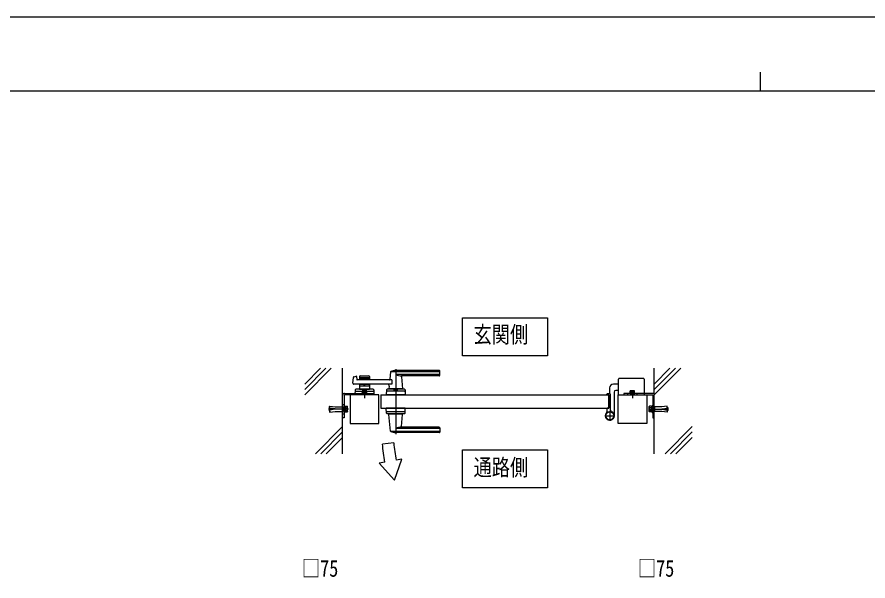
# Model space of a CAD drawing. Units: millimetres, scale not verified. Extents: x -4205 to 4205, y -2970 to 2970.
# Drawn here: x -1963 to 279, y 1485 to 2970 of the extents above; entities that cross this region are included whole.
import ezdxf
from ezdxf.enums import TextEntityAlignment as Align

# ---------------------------------------------------------------- set-up
doc = ezdxf.new("R2010")
doc.units = ezdxf.units.MM
doc.header["$LTSCALE"] = 20
for name, color, linetype in [('0-2_USER1', 3, 'Continuous'), ('0-3_YKK_A1', 4, 'Continuous'), ('0-4_YKK_D', 6, 'Continuous'), ('0-5_YKK_ZWAK', 7, 'Continuous')]:
    doc.layers.add(name, color=color, linetype=linetype)
doc.styles.add('ＭＳ ゴシック', font='')
doc.styles.get('ＭＳ ゴシック').set_extended_font_data('MS Gothic')

msp = doc.modelspace()

# ---------------------------------------------------------------- linework, layer by layer
at = {"layer": '0-2_USER1'}
for points in [[(-789.63, 2078.25), (-789.63, 2178.25), (-565.63, 2178.25), (-565.63, 2078.25)], [(-789.63, 1730.14), (-789.63, 1830.14), (-565.63, 1830.14), (-565.63, 1730.14)]]:
    msp.add_lwpolyline(points, close=True, dxfattribs=at)
at = {"layer": '0-3_YKK_A1'}
for p, q in [((-1204.98, 2003.6), (-1163.58, 2045)), ((-1204.98, 1989.46), (-1149.44, 2045)), ((-1204.98, 1975.32), (-1135.3, 2045)), ((-1104.98, 1820), (-1104.98, 2045)), ((-964.98, 2043), (-964.98, 1872)), ((-283.98, 1820), (-283.98, 2045)), ((-283.98, 2003.6), (-242.58, 2045)), ((-283.98, 1989.46), (-228.44, 2045)), ((-283.98, 1975.32), (-214.3, 2045)), ((-1077.81, 2005.66), (-1076.59, 2021.07)), ((-1075.08, 2022.85), (-1069.66, 2024.2)), ((-1068.42, 2023.28), (-1068.03, 2015.45)), ((-1060.98, 2023), (-1060.98, 2014.5)), ((-1033.98, 2020), (-1060.98, 2020)), ((-1058.98, 2025), (-1035.98, 2025)), ((-1033.98, 2023), (-1033.98, 2014.5)), ((-979.03, 2035.39), (-980.73, 2016.31)), ((-849.98, 2035.98), (-978.77, 2035.98)), ((-849.98, 2039), (-964.98, 2039)), ((-849.98, 2028.33), (-964.98, 2028.33)), ((-850.98, 2025), (-950, 2025)), ((-949.81, 2022.81), (-947.01, 1991.32)), ((-848.98, 2027), (-848.98, 2038)), ((-312.98, 2018.5), (-375.98, 2018.5)), ((-975.42, 2014.5), (-1067.03, 2014.5)), ((-1060.98, 2003.5), (-1060.98, 1990)), ((-1033.98, 1998), (-1060.98, 1998)), ((-1049.9, 2016), (-1058.98, 2016)), ((-1049.9, 2002), (-1058.98, 2002)), ((-1047.84, 2017.65), (-1049.19, 2016.29)), ((-1047.84, 2000.35), (-1049.19, 2001.71)), ((-1047.13, 2017.65), (-1045.78, 2016.29)), ((-1047.13, 2000.35), (-1045.78, 2001.71)), ((-1035.98, 2016), (-1045.07, 2016)), ((-1035.98, 2002), (-1045.07, 2002)), ((-1033.98, 2003.5), (-1033.98, 1990)), ((-982.35, 1998.05), (-982.95, 1991.32)), ((-377.98, 2003.5), (-391.48, 2003.5)), ((-377.98, 1975), (-377.98, 2016.5)), ((-310.98, 2016.5), (-310.98, 1975)), ((-1104.98, 1915), (-1104.98, 1974)), ((-1072.04, 1988.07), (-1072.48, 1975)), ((-1022.48, 1975), (-1072.48, 1975)), ((-1070.21, 1985), (-1053.25, 1985)), ((-1024.91, 1990), (-1070.05, 1990)), ((-1060.98, 1990), (-1033.98, 1990)), ((-1059.98, 1975), (-1059.98, 1979)), ((-1041.23, 1980.6), (-1053.73, 1980.6)), ((-1053.73, 1980.6), (-1053.73, 1979)), ((-1041.23, 1979), (-1053.73, 1979)), ((-1052.48, 1985.8), (-1053.25, 1985.35)), ((-1053.06, 1980.6), (-1053.06, 1981.8)), ((-1052.48, 1985.8), (-1042.48, 1985.8)), ((-1051.98, 1987.2), (-1051.98, 1990)), ((-1051.98, 1987.2), (-1042.98, 1987.2)), ((-1050.37, 1981.8), (-1050.37, 1985.35)), ((-1047.48, 1987.31), (-1047.48, 1966.37)), ((-1047.48, 1975), (-1047.48, 1979)), ((-1044.59, 1981.8), (-1044.59, 1985.35)), ((-1042.48, 1985.8), (-1041.71, 1985.35)), ((-1041.91, 1980.6), (-1041.91, 1981.8)), ((-1041.71, 1981.8), (-1041.71, 1985.35)), ((-1041.71, 1985), (-1024.75, 1985)), ((-1041.23, 1980.6), (-1041.23, 1979)), ((-1034.98, 1975), (-1034.98, 1979)), ((-1022.92, 1988.07), (-1022.48, 1975)), ((-1003.98, 1975), (-1003.98, 1940)), ((-989.54, 1988.07), (-989.98, 1975)), ((-939.98, 1975), (-989.98, 1975)), ((-942.25, 1985), (-987.71, 1985)), ((-942.41, 1990), (-987.55, 1990)), ((-946.98, 1990.99), (-982.98, 1990.99)), ((-982.98, 1990), (-982.98, 1990.99)), ((-947.31, 1990.99), (-982.65, 1990.99)), ((-979.98, 1990.99), (-982.15, 1990.99)), ((-969.73, 1975), (-960.23, 1975)), ((-969.48, 1987.2), (-969.48, 1990)), ((-947.31, 1990.99), (-949.98, 1990.99)), ((-946.98, 1990), (-946.98, 1990.99)), ((-940.42, 1988.07), (-939.98, 1975)), ((-408.98, 1975.8), (-408.98, 1976.5)), ((-404.28, 1975.3), (-408.48, 1975.3)), ((-400.98, 1977.5), (-407.98, 1977.5)), ((-403.98, 1940), (-403.98, 1975)), ((-401.48, 1993.5), (-401.48, 1977.5)), ((-398.98, 1934.94), (-398.98, 1975.5)), ((-389.48, 1982.5), (-389.48, 1920)), ((-377.98, 1986.5), (-385.48, 1986.5)), ((-353.98, 1975), (-353.98, 1979)), ((-347.73, 1980.6), (-335.23, 1980.6)), ((-347.73, 1980.6), (-347.73, 1979)), ((-347.73, 1979), (-335.23, 1979)), ((-346.48, 1985.8), (-347.25, 1985.35)), ((-347.25, 1981.8), (-347.25, 1985.35)), ((-347.06, 1980.6), (-347.06, 1981.8)), ((-336.48, 1985.8), (-346.48, 1985.8)), ((-344.37, 1981.8), (-344.37, 1985.35)), ((-341.48, 1987.31), (-341.48, 1966.37)), ((-341.48, 1975), (-341.48, 1979)), ((-338.59, 1981.8), (-338.59, 1985.35)), ((-336.48, 1985.8), (-335.71, 1985.35)), ((-335.91, 1980.6), (-335.91, 1981.8)), ((-335.23, 1980.6), (-335.23, 1979)), ((-328.98, 1975), (-328.98, 1979)), ((-283.98, 1915), (-283.98, 1974)), ((-1089.88, 1937.5), (-1142.29, 1937.5)), ((-1139.98, 1942), (-1140.48, 1941.5)), ((-1140.48, 1941.5), (-1140.48, 1933.5)), ((-1140.48, 1933.5), (-1139.98, 1933)), ((-1139.98, 1942), (-1139.98, 1933)), ((-1139.98, 1942), (-1139.61, 1941.96)), ((-1139.98, 1933), (-1139.61, 1933.04)), ((-1139.87, 1939.81), (-1139.27, 1944.75)), ((-1124.98, 1938), (-1139.87, 1939.81)), ((-1124.98, 1937), (-1139.87, 1935.19)), ((-1139.87, 1935.19), (-1139.27, 1930.25)), ((-1139.37, 1939.75), (-1138.71, 1945.19)), ((-1139.37, 1935.25), (-1138.71, 1929.81)), ((-1139.27, 1944.75), (-1138.71, 1945.19)), ((-1139.27, 1930.25), (-1138.71, 1929.81)), ((-1138.71, 1929.79), (-1124.65, 1931.5)), ((-1124.98, 1937), (-1124.98, 1938)), ((-1124.65, 1931.5), (-1105.48, 1931.5)), ((-1105.48, 1943.5), (-1105.48, 1931.5)), ((-1104.98, 1943), (-1105.48, 1943.5)), ((-1104.98, 1932), (-1105.48, 1931.5)), ((-1104.98, 1950), (-1100.98, 1950)), ((-1104.98, 1932), (-1104.98, 1943)), ((-1100.98, 1937.5), (-1104.98, 1937.5)), ((-1097.38, 1930.25), (-1099.38, 1930.25)), ((-1097.38, 1945.01), (-1092.46, 1945.01)), ((-1097.38, 1941.25), (-1092.46, 1941.25)), ((-1097.38, 1933.75), (-1092.46, 1933.75)), ((-1091.88, 1944), (-1092.46, 1945.01)), ((-1091.88, 1931), (-1092.46, 1929.99)), ((-1091.88, 1931), (-1091.88, 1944)), ((-1003.98, 1940), (-403.98, 1940)), ((-989.54, 1926.93), (-989.98, 1940)), ((-939.98, 1940), (-989.98, 1940)), ((-942.25, 1930), (-987.71, 1930)), ((-940.42, 1926.93), (-939.98, 1940)), ((-408.98, 1939.2), (-408.98, 1930.16)), ((-404.28, 1939.7), (-408.48, 1939.7)), ((-400.98, 1933), (-400.98, 1907)), ((-299.08, 1937.5), (-246.67, 1937.5)), ((-297.08, 1944), (-296.5, 1945.01)), ((-297.08, 1931), (-297.08, 1944)), ((-297.08, 1931), (-296.5, 1929.99)), ((-291.58, 1945.01), (-296.5, 1945.01)), ((-291.58, 1941.25), (-296.5, 1941.25)), ((-291.58, 1933.75), (-296.5, 1933.75)), ((-291.58, 1930.25), (-289.58, 1930.25)), ((-283.98, 1950), (-287.98, 1950)), ((-287.98, 1937.5), (-283.98, 1937.5)), ((-283.98, 1943), (-283.48, 1943.5)), ((-283.98, 1932), (-283.98, 1943)), ((-283.98, 1932), (-283.48, 1931.5)), ((-283.48, 1943.5), (-283.48, 1931.5)), ((-264.31, 1931.5), (-283.48, 1931.5)), ((-250.25, 1929.79), (-264.31, 1931.5)), ((-263.98, 1938), (-249.09, 1939.81)), ((-263.98, 1937), (-263.98, 1938)), ((-263.98, 1937), (-249.09, 1935.19)), ((-249.69, 1944.75), (-250.25, 1945.19)), ((-249.59, 1939.75), (-250.25, 1945.19)), ((-249.59, 1935.25), (-250.25, 1929.81)), ((-249.69, 1930.25), (-250.25, 1929.81)), ((-249.09, 1939.81), (-249.69, 1944.75)), ((-249.09, 1935.19), (-249.69, 1930.25)), ((-248.98, 1942), (-249.35, 1941.96)), ((-248.98, 1933), (-249.35, 1933.04)), ((-248.98, 1942), (-248.48, 1941.5)), ((-248.98, 1942), (-248.98, 1933)), ((-248.48, 1933.5), (-248.98, 1933)), ((-248.48, 1941.5), (-248.48, 1933.5)), ((-1104.98, 1925), (-1100.98, 1925)), ((-942.41, 1925), (-987.55, 1925)), ((-982.98, 1925), (-982.98, 1924)), ((-946.98, 1924), (-982.98, 1924)), ((-979.03, 1879.6), (-982.95, 1923.67)), ((-949.81, 1892.18), (-947, 1923.67)), ((-946.98, 1925), (-946.98, 1924)), ((-413.98, 1920), (-387.98, 1920)), ((-283.98, 1925), (-287.98, 1925)), ((-1176.45, 1820), (-1104.98, 1891.47)), ((-849.98, 1886.67), (-964.98, 1886.67)), ((-850.98, 1890), (-950, 1890)), ((-848.98, 1888), (-848.98, 1877)), ((-255.45, 1820), (-183.98, 1891.47)), ((-1162.31, 1820), (-1104.98, 1877.33)), ((-1148.17, 1820), (-1104.98, 1863.19)), ((-849.98, 1879.02), (-978.77, 1879.02)), ((-849.98, 1876), (-964.98, 1876)), ((-241.31, 1820), (-183.98, 1877.33)), ((-227.17, 1820), (-183.98, 1863.19)), ((-970.48, 1848.68), (-1000.31, 1845.5)), ((-994.01, 1797.81), (-1008.35, 1795.29)), ((-968.13, 1750.77), (-1008.35, 1795.29)), ((-968.13, 1750.77), (-949.27, 1805.7)), ((-949.27, 1805.7), (-964.04, 1803.1))]:
    msp.add_line(p, q, dxfattribs=at)
for points in [[(-975.42, 2014.5), (-975.42, 2003.5), (-1075.81, 2003.5)], [(-1100.98, 1974), (-1100.98, 1915), (-1104.98, 1915)], [(-1099.98, 1979), (-1024.98, 1979), (-1024.98, 1975), (-1099.98, 1975)], [(-1041.71, 1981.8), (-1053.25, 1981.8), (-1053.25, 1985.35)], [(-1051.98, 1987.2), (-1042.98, 1987.2), (-1042.98, 1990)], [(-1050.53, 1985.8), (-1049.38, 1983.44), (-1047.48, 1982.43)], [(-1044.43, 1985.8), (-1045.58, 1983.44), (-1047.48, 1982.43)], [(-1003.98, 1975), (-403.98, 1975), (-403.98, 1940)], [(-969.48, 1987.2), (-960.48, 1987.2), (-960.48, 1990)], [(-288.98, 1979), (-363.98, 1979), (-363.98, 1975), (-288.98, 1975)], [(-347.25, 1981.8), (-335.71, 1981.8), (-335.71, 1985.35)], [(-344.53, 1985.8), (-343.38, 1983.44), (-341.48, 1982.43)], [(-338.43, 1985.8), (-339.58, 1983.44), (-341.48, 1982.43)], [(-287.98, 1974), (-287.98, 1915), (-283.98, 1915)], [(-1138.71, 1945.21), (-1124.65, 1943.5), (-1105.48, 1943.5)], [(-1099.38, 1944.75), (-1097.38, 1944.75), (-1097.38, 1930.25)], [(-1097.38, 1945.01), (-1097.38, 1929.99), (-1092.46, 1929.99)], [(-291.58, 1945.01), (-291.58, 1929.99), (-296.5, 1929.99)], [(-289.58, 1944.75), (-291.58, 1944.75), (-291.58, 1930.25)], [(-250.25, 1945.21), (-264.31, 1943.5), (-283.48, 1943.5)]]:
    msp.add_lwpolyline(points, dxfattribs=at)
for points in [[(-1084.98, 1900), (-1009.98, 1900), (-1009.98, 1975), (-1084.98, 1975)], [(-303.98, 1900), (-378.98, 1900), (-378.98, 1975), (-303.98, 1975)], [(-1100.98, 1929), (-1100.98, 1946), (-1099.38, 1946), (-1099.38, 1929)], [(-287.98, 1929), (-287.98, 1946), (-289.58, 1946), (-289.58, 1929)]]:
    msp.add_lwpolyline(points, close=True, dxfattribs=at)
for radius in [11.5, 10.35]:
    msp.add_circle((-400.98, 1920), radius, dxfattribs=at)
for centre, radius, start, end in [((-1074.6, 2020.91), 2, 104.03624, 175.49449), ((-1069.42, 2023.23), 1, 2.86241, 104.03624), ((-1058.98, 2023), 2, 90, 180), ((-1058.98, 2018), 2, 180, 270), ((-1035.98, 2023), 2, 0, 90), ((-1035.98, 2018), 2, 270, 0), ((-978.04, 2035.31), 1, 113.30607, 174.91858), ((-964.98, 2005), 34, 90, 113.30607), ((-951.19, 2054.98), 30, 242.63879, 272.27092), ((-947.82, 2023), 2, 90, 185.08142), ((-850.98, 2027), 2, 270, 0), ((-849.98, 2038), 1, 0, 90), ((-849.98, 2034.98), 1, 0, 90), ((-849.98, 2029.33), 1, 270, 0), ((-375.98, 2016.5), 2, 90, 180), ((-312.98, 2016.5), 2, 0, 90), ((-1075.81, 2005.5), 2, 175.49449, 270), ((-1067.03, 2015.5), 1, 182.86241, 270), ((-1058.98, 2000), 2, 90, 180), ((-1049.9, 2017), 1, 270, 315), ((-1049.9, 2001), 1, 45, 90), ((-1047.48, 2017.29), 0.5, 45, 135), ((-1047.48, 2000.71), 0.5, 225, 315), ((-1045.07, 2017), 1, 225, 270), ((-1045.07, 2001), 1, 90, 135), ((-1035.98, 2000), 2, 0, 90), ((-987.33, 1998.49), 5, 354.91858, 90), ((-982.72, 2016.49), 2, 270, 354.91858), ((-391.48, 1993.5), 10, 90, 180), ((-1099.98, 1974), 5, 90, 180), ((-1099.98, 1974), 1, 90, 180), ((-1070.21, 1983), 2, 90, 178.09085), ((-1070.05, 1988), 2, 90, 178.09085), ((-1051.81, 1983.24), 2.56, 55.61575, 124.38425), ((-1047.48, 1977.59), 10.61, 64.90378, 115.09622), ((-1047.48, 1976.25), 9.55, 72.41205, 107.58795), ((-1043.15, 1983.24), 2.56, 55.61575, 124.38425), ((-1024.91, 1988), 2, 1.90915, 90), ((-1024.75, 1983), 2, 1.90915, 90), ((-987.71, 1983), 2, 90, 178.09085), ((-987.55, 1988), 2, 90, 178.09085), ((-982.65, 1991.29), 0.3, 174.91858, 270), ((-964.98, 1977.59), 10.61, 64.90378, 115.09622), ((-947.31, 1991.29), 0.3, 270, 5.08142), ((-942.41, 1988), 2, 1.90915, 90), ((-942.25, 1983), 2, 1.90915, 90), ((-407.98, 1976.5), 1, 90, 180), ((-408.48, 1975.8), 0.5, 180, 270), ((-404.28, 1975), 0.3, 0, 90), ((-400.98, 1975.5), 2, 0, 90), ((-385.48, 1982.5), 4, 90, 180), ((-345.81, 1983.24), 2.56, 55.61575, 124.38425), ((-341.48, 1976.25), 9.55, 72.41205, 107.58795), ((-337.15, 1983.24), 2.56, 55.61575, 124.38425), ((-288.98, 1974), 5, 0, 90), ((-288.98, 1974), 1, 0, 90), ((-1095.2, 1943.13), 3.32, 325.61575, 34.38425), ((-1104.3, 1937.5), 12.42, 342.41205, 17.58795), ((-1095.2, 1931.87), 3.32, 325.61575, 34.38425), ((-987.71, 1932), 2, 181.90915, 270), ((-942.25, 1932), 2, 270, 358.09085), ((-400.98, 1920), 11.5, 141.98772, 64.89722), ((-413.98, 1930.16), 5, 321.98772, 0), ((-408.48, 1939.2), 0.5, 90, 180), ((-404.28, 1940), 0.3, 270, 0), ((-393.98, 1934.94), 5, 180.00002, 244.89722), ((-293.76, 1943.13), 3.32, 145.61575, 214.38425), ((-284.66, 1937.5), 12.42, 162.41205, 197.58795), ((-293.76, 1931.87), 3.32, 145.61575, 214.38425), ((-987.55, 1927), 2, 181.90915, 270), ((-982.65, 1923.7), 0.3, 90, 185.08142), ((-947.3, 1923.7), 0.3, 354.91858, 90), ((-942.41, 1927), 2, 270, 358.09085), ((-951.19, 1860.02), 30, 87.72908, 117.36121), ((-947.81, 1892), 2, 174.91858, 270), ((-850.98, 1888), 2, 0, 90), ((-849.98, 1885.67), 1, 0, 90), ((-978.03, 1879.69), 1, 185.08142, 246.69393), ((-964.98, 1910), 34, 246.69393, 270), ((-849.98, 1880.02), 1, 270, 0), ((-849.98, 1877), 1, 270, 0), ((-8995.1, 765.92), 8067.36, 7.34884, 7.69047), ((-300.98, 1920), 673.28, 186.08068, 189.99886)]:
    msp.add_arc(centre, radius, start, end, dxfattribs=at)
at = {"layer": '0-5_YKK_ZWAK'}
for p, q in [((-4.98, 2825), (-4.98, 2775)), ((3895.02, 2775), (-3904.98, 2775))]:
    msp.add_line(p, q, dxfattribs=at)
msp.add_lwpolyline([(-4205, -2970), (4205, -2970), (4205, 2970), (-4205, 2970)], close=True, dxfattribs=at)

# ---------------------------------------------------------------- texts
at = {"layer": '0-2_USER1', "style": 'ＭＳ ゴシック', "width": 0.8}
for s, p in [('玄関側', (-760, 2099)), ('通路側', (-760, 1749))]:
    msp.add_text(s, height=43.99, dxfattribs=at).set_placement(p, align=Align.BOTTOM_LEFT)
at = {"layer": '0-4_YKK_D', "style": 'ＭＳ ゴシック', "width": 0.8}
for p in [(-1212.25, 1483), (-326.98, 1483)]:
    msp.add_text('□75', height=43.99, dxfattribs=at).set_placement(p, align=Align.BOTTOM_LEFT)

doc.saveas('drawing.dxf')
